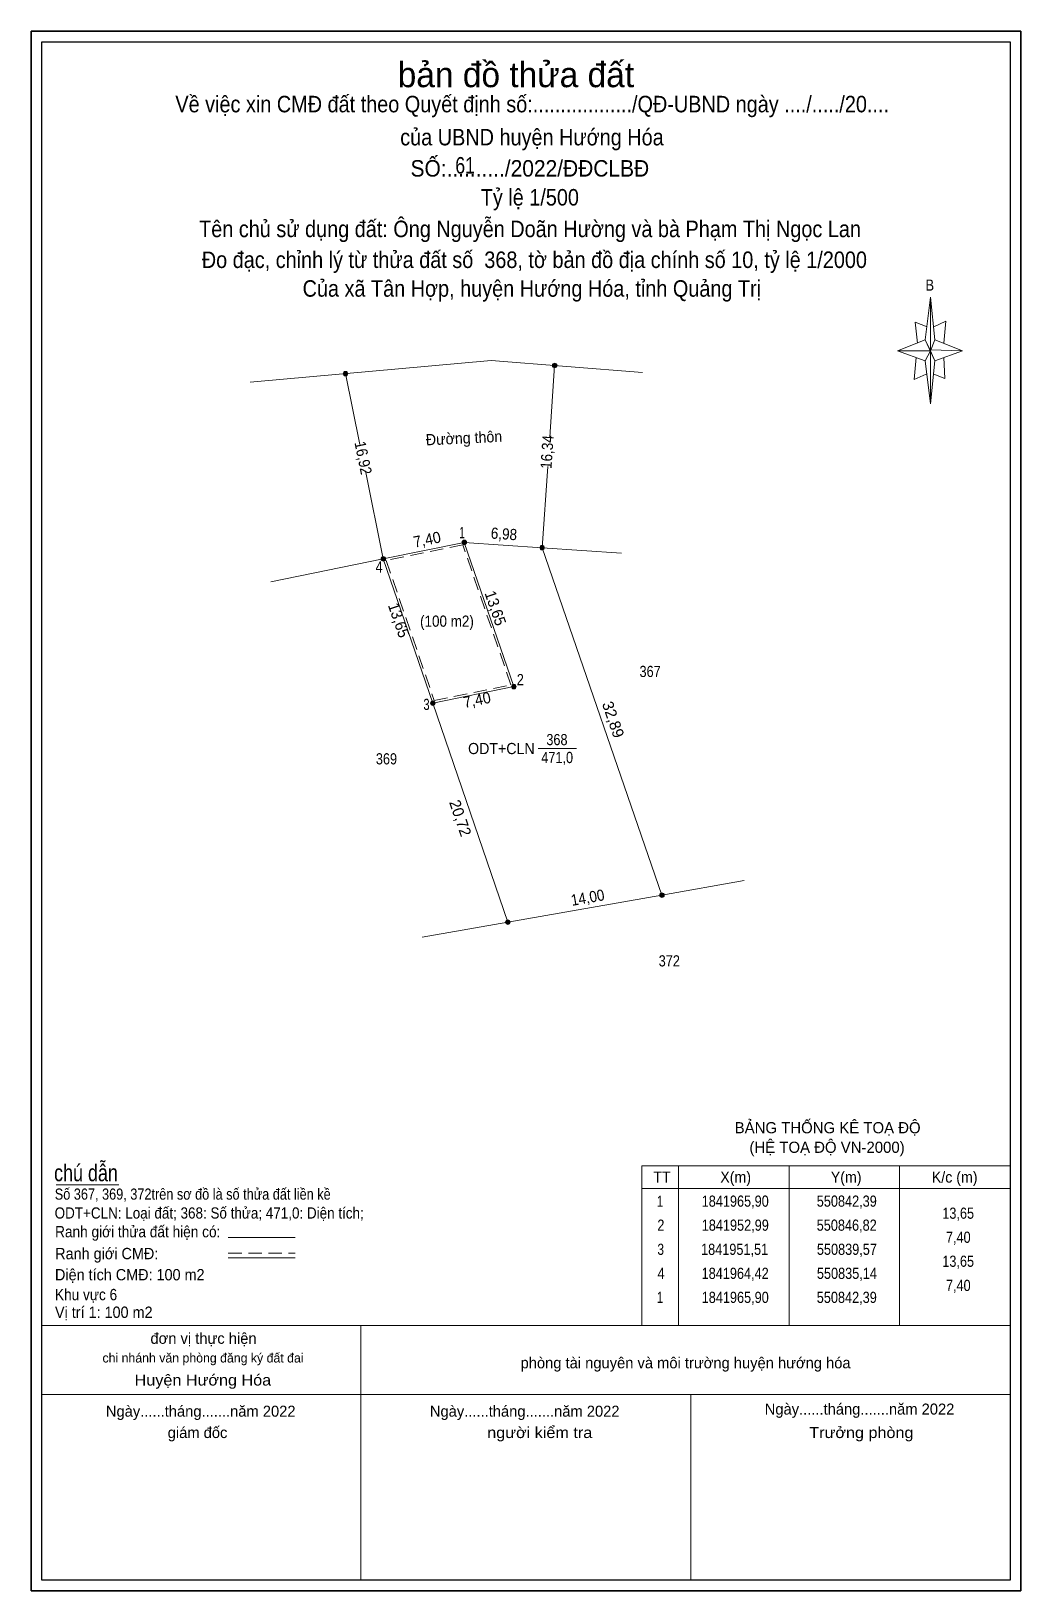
# Model space of a CAD drawing. Header units: metres. Extents: x 550804 to 550892, y 1841872 to 1842012.
import ezdxf
from ezdxf.enums import TextEntityAlignment as Align

# ---------------------------------------------------------------- set-up
doc = ezdxf.new("R2010")
doc.units = ezdxf.units.M
doc.header["$LTSCALE"] = 0.4
doc.linetypes.add('MEDIUM_DASHED', pattern=[4.5, 3, -1.5])
for name, color, linetype in [('1', 7, 'Continuous'), ('17', 7, 'Continuous'), ('2', 7, 'Continuous')]:
    doc.layers.add(name, color=color, linetype=linetype)
for name, color, linetype, lineweight in [('10', 7, 'Continuous', 13), ('13', 7, 'Continuous', 13), ('16', 7, 'MEDIUM_DASHED', 13), ('18', 7, 'Continuous', 13), ('22', 7, 'Continuous', 13), ('4', 7, 'Continuous', 13), ('5', 7, 'Continuous', 13), ('59', 7, 'Continuous', 13)]:
    doc.layers.add(name, color=color, linetype=linetype, lineweight=lineweight)

msp = doc.modelspace()

# ---------------------------------------------------------------- hatches: boundary and pattern name
at = {"layer": '10'}
for points in [[(550849.55, 1841965.42, 1), (550849.15, 1841965.42, 1)], [(550860.28, 1841934.33, 1), (550859.88, 1841934.33, 1)], [(550846.49, 1841931.91, 1), (550846.09, 1841931.91, 1)]]:
    msp.add_hatch(color=256, dxfattribs=at).paths.add_polyline_path(points)
at = {"layer": '18'}
for points in [[(550850.6743, 1841981.7227, 1), (550850.2743, 1841981.7227, 1)], [(550831.9564, 1841980.9951, 1), (550831.5564, 1841980.9951, 1)], [(550842.59, 1841965.9, 1), (550842.19, 1841965.9, 1)], [(550842.59, 1841965.9, 1), (550842.19, 1841965.9, 1)], [(550842.59, 1841965.9, 1), (550842.19, 1841965.9, 1)], [(550835.34, 1841964.42, 1), (550834.94, 1841964.42, 1)], [(550847.0183, 1841952.9883, 1), (550846.6183, 1841952.9883, 1)], [(550847.0183, 1841952.9883, 1), (550846.6183, 1841952.9883, 1)], [(550839.7683, 1841951.5083, 1), (550839.3683, 1841951.5083, 1)], [(550839.7683, 1841951.5083, 1), (550839.3683, 1841951.5083, 1)], [(550839.7683, 1841951.5083, 1), (550839.3683, 1841951.5083, 1)]]:
    msp.add_hatch(color=256, dxfattribs=at).paths.add_polyline_path(points)

# ---------------------------------------------------------------- linework, layer by layer
at = {"layer": '10'}
msp.add_lwpolyline([(550846.82, 1841952.99), (550842.39, 1841965.9), (550835.14, 1841964.42), (550839.57, 1841951.51)], close=True, dxfattribs=at)
msp.add_lwpolyline([(550842.39, 1841965.9), (550849.35, 1841965.42), (550860.08, 1841934.33), (550846.29, 1841931.91), (550839.57, 1841951.51)], dxfattribs=at)
for centre in [(550849.35, 1841965.42), (550860.08, 1841934.33), (550846.29, 1841931.91)]:
    msp.add_circle(centre, 0.2, dxfattribs=at)
at = {"layer": '13'}
msp.add_line((550848.99, 1841947.45), (550852.42, 1841947.45), dxfattribs=at)
at = {"layer": '16'}
msp.add_lwpolyline([(550846.56, 1841953.14), (550842.26, 1841965.67), (550835.4, 1841964.27), (550839.7, 1841951.74)], close=True, dxfattribs=at)
at = {"layer": '18'}
for centre in [(550850.4743, 1841981.7227), (550831.7564, 1841980.9951), (550842.39, 1841965.9), (550842.39, 1841965.9), (550842.39, 1841965.9), (550835.14, 1841964.42), (550846.8183, 1841952.9883), (550846.8183, 1841952.9883), (550839.5683, 1841951.5083), (550839.5683, 1841951.5083), (550839.5683, 1841951.5083)]:
    msp.add_circle(centre, 0.2, dxfattribs=at)
at = {"layer": '22'}
for p, q in [((550883.63, 1841984.01), (550884.12, 1841987.85)), ((550883.63, 1841982.14), (550881.17, 1841983.03)), ((550884.51, 1841984.01), (550886.97, 1841983.03)), ((550884.51, 1841982.14), (550884.12, 1841978.3)), ((550885.3, 1841982.44), (550885.4, 1841980.57)), ((550885.4, 1841980.57), (550884.41, 1841980.96)), ((550805.85, 1841908.4), (550811.46, 1841908.4)), ((550821.26, 1841903.71), (550827.24, 1841903.71)), ((550821.26, 1841901.88), (550827.24, 1841901.88)), ((550804.58, 1841895.82), (550891.24, 1841895.82)), ((550833.14, 1841873.04), (550833.14, 1841895.77)), ((550804.58, 1841889.66), (550891.24, 1841889.66)), ((550862.66, 1841873.04), (550862.66, 1841889.66))]:
    msp.add_line(p, q, dxfattribs=at)
at = {"layer": '22', "linetype": 'MEDIUM_DASHED'}
msp.add_line((550821.26, 1841902.3), (550827.24, 1841902.3), dxfattribs=at)
at = {"layer": '22', "lineweight": 35}
msp.add_lwpolyline([(550803.62, 1842011.64), (550892.2, 1842011.64), (550892.2, 1841872.08), (550803.62, 1841872.08)], close=True, dxfattribs=at)
at = {"layer": '22', "lineweight": 25}
msp.add_lwpolyline([(550804.58, 1842010.68), (550891.24, 1842010.68), (550891.24, 1841873.04), (550804.58, 1841873.04)], close=True, dxfattribs=at)
at = {"layer": '22'}
for points in [[(550884.12, 1841987.85), (550884.51, 1841984.01), (550884.12, 1841983.03)], [(550884.12, 1841983.03), (550881.17, 1841983.03), (550883.63, 1841984.01), (550884.51, 1841982.14), (550886.97, 1841983.03), (550884.12, 1841983.13)], [(550884.12, 1841983.03), (550884.12, 1841978.3), (550883.63, 1841982.14)]]:
    msp.add_lwpolyline(points, close=True, dxfattribs=at)
for points in [[(550883.82, 1841985.19), (550882.74, 1841985.59), (550882.94, 1841983.72)], [(550884.41, 1841985.19), (550885.5, 1841985.69), (550885.3, 1841983.72)], [(550884.12, 1841983.03), (550883.63, 1841984.01), (550881.17, 1841983.03)], [(550884.12, 1841983.03), (550884.51, 1841982.14), (550886.97, 1841983.03)], [(550882.84, 1841982.44), (550882.64, 1841980.47), (550883.72, 1841980.96)]]:
    msp.add_lwpolyline(points, dxfattribs=at)
at = {"layer": '4'}
for p, q in [((550823.23, 1841980.22), (550844.79, 1841982.18)), ((550844.79, 1841982.18), (550858.34, 1841981.09)), ((550856.46, 1841964.93), (550849.35, 1841965.42)), ((550835.14, 1841964.42), (550825.06, 1841962.36)), ((550860.08, 1841934.33), (550867.44, 1841935.63)), ((550838.63, 1841930.56), (550846.29, 1841931.91))]:
    msp.add_line(p, q, dxfattribs=at)
at = {"layer": '5'}
for p, q in [((550850.47, 1841981.72), (550850.03, 1841975.32)), ((550831.76, 1841981), (550833.05, 1841974.66)), ((550833.53, 1841972.3), (550835.14, 1841964.42)), ((550849.85, 1841972.7), (550849.35, 1841965.42))]:
    msp.add_line(p, q, dxfattribs=at)
at = {"layer": '59'}
for p, q in [((550858.28, 1841910.12), (550891.24, 1841910.12)), ((550858.28, 1841910.12), (550858.28, 1841895.82)), ((550861.57, 1841910.12), (550861.57, 1841895.82)), ((550871.46, 1841910.12), (550871.46, 1841895.82)), ((550881.35, 1841910.12), (550881.35, 1841895.82)), ((550891.24, 1841910.12), (550891.24, 1841895.82)), ((550858.28, 1841908.08), (550891.24, 1841908.08)), ((550858.28, 1841895.82), (550891.24, 1841895.82))]:
    msp.add_line(p, q, dxfattribs=at)

# ---------------------------------------------------------------- texts
at = {"layer": '1', "width": 0.85}
msp.add_text('372', height=1, dxfattribs=at).set_placement((550860.735, 1841927.95), align=Align.CENTER)
at = {"layer": '13', "width": 0.85}
msp.add_text('368', height=1, dxfattribs=at).set_placement((550850.68, 1841947.75), align=Align.CENTER)
at = {"layer": '17'}
for s, rotation, width, p in [('7,40', 11.538, 0.95, (550839.15, 1841965.667)), ('6,98', 356.055, 0.9, (550845.9056, 1841966.161)), ('13,65', 288.93, 0.95, (550836.054, 1841958.7722)), ('13,65', 288.93, 0.95, (550844.704, 1841959.8522)), ('7,40', 11.538, 0.95, (550843.62, 1841951.317)), ('14,00', 9.953, 0.9, (550853.5136, 1841933.6274))]:
    msp.add_text(s, height=1, rotation=rotation, dxfattribs=dict(at, width=width)).set_placement(p, align=Align.CENTER)
for s, rotation, p in [('32,89', 289.041, (550855.2404, 1841949.8831)), ('20,72', 288.931, (550841.5591, 1841941.0672))]:
    msp.add_text(s, height=1, rotation=rotation, dxfattribs=at).set_placement(p, align=Align.CENTER)
at = {"layer": '18'}
for s, width, p in [('1', 0.7, (550842.19, 1841966.27)), ('4', 0.85, (550834.765, 1841963.2)), ('2', 0.85, (550847.4, 1841953.12)), ('3', 0.75, (550839.005, 1841950.9))]:
    msp.add_text(s, height=1, dxfattribs=dict(at, width=width)).set_placement(p, align=Align.CENTER)
at = {"layer": '2', "width": 0.95}
msp.add_text('ODT+CLN', height=1, dxfattribs=at).set_placement((550848.69, 1841946.95), align=Align.RIGHT)
at = {"layer": '22'}
for s, height, p in [('bản đồ thửa đất', 2.24, (550847.005, 1842006.63)), ('đơn vị thực hiện', 0.9842, (550819.045, 1841894.18)), ('chi nhánh văn phòng đăng ký đất đai', 0.8234, (550819, 1841892.51)), ('phòng tài nguyên và môi trường huyện hướng hóa', 0.9842, (550862.195, 1841891.99))]:
    msp.add_text(s, height=height, dxfattribs=at).set_placement(p, align=Align.CENTER)
for s, height, width, p in [('Về việc xin CMĐ đất theo Quyết định số:................../QĐ-UBND ngày ..../...../20.... ', 1.476, 0.9, (550848.71, 1842004.38)), ('của UBND huyện Hướng Hóa ', 1.476, 0.9, (550848.69, 1842001.42)), ('SỐ:........../2022/ĐĐCLBĐ', 1.476, 0.95, (550848.255, 1841998.63)), ('61', 1.476, 0.8, (550842.46, 1841998.9)), ('Tỷ lệ 1/500', 1.476, 0.9, (550848.255, 1841996.04)), ('Tên chủ sử dụng đất: Ông Nguyễn Doãn Hường và bà Phạm Thị Ngọc Lan', 1.476, 0.9, (550848.27, 1841993.21)), ('Đo đạc, chỉnh lý từ thửa đất số  368, tờ bản đồ địa chính số 10, tỷ lệ 1/2000', 1.476, 0.9, (550848.66, 1841990.45)), ('Của xã Tân Hợp, huyện Hướng Hóa, tỉnh Quảng Trị', 1.476, 0.9, (550848.435, 1841987.88)), ('B', 1, 0.85, (550884.055, 1841988.42)), ('Huyện Hướng Hóa', 0.9842, 1.1, (550818.99, 1841890.45))]:
    msp.add_text(s, height=height, dxfattribs=dict(at, width=width)).set_placement(p, align=Align.CENTER)
for s, p in [('BẢNG THỐNG KÊ TOẠ ĐỘ ', (550866.59, 1841913.02)), ('(HỆ TOẠ ĐỘ VN-2000)', (550867.91, 1841911.27))]:
    msp.add_text(s, height=1, dxfattribs=at).set_placement(p)
for s, height, width, p in [('chú dẫn', 1.5, 0.8, (550805.67, 1841908.73)), ('Số 367, 369, 372trên sơ đồ là số thửa đất liền kề', 1, 0.85, (550805.73, 1841907.08)), ('ODT+CLN: Loại đất; 368: Số thửa; 471,0: Diện tích;', 1, 0.9, (550805.72, 1841905.39)), ('Ranh giới thửa đất hiện có:', 1.015, 0.9, (550805.76, 1841903.71)), ('Ranh giới CMĐ:', 1.015, 0.95, (550805.77, 1841901.75)), ('Diện tích CMĐ: 100 m2', 1.014, 0.95, (550805.75, 1841899.86)), ('Khu vực 6', 1.014, 0.9, (550805.75, 1841898.08)), ('Vị trí 1: 100 m2', 1.014, 0.95, (550805.75, 1841896.5))]:
    msp.add_text(s, height=height, dxfattribs=dict(at, width=width)).set_placement(p)
for s, p in [('Ngày......tháng.......năm 2022', (550827.28, 1841887.66)), ('Ngày......tháng.......năm 2022', (550856.28, 1841887.66)), ('Ngày......tháng.......năm 2022', (550886.25, 1841887.85)), ('giám đốc', (550821.18, 1841885.75))]:
    msp.add_text(s, height=0.9842, dxfattribs=at).set_placement(p, align=Align.RIGHT)
at = {"layer": '22', "width": 1.1}
for s, p in [('người kiểm tra', (550853.84, 1841885.75)), ('Trưởng phòng', (550882.59, 1841885.75))]:
    msp.add_text(s, height=0.9842, dxfattribs=at).set_placement(p, align=Align.RIGHT)
at = {"layer": '4', "width": 0.95}
msp.add_text('Đường thôn', height=1, rotation=2.672, dxfattribs=at).set_placement((550842.3817, 1841974.7361), align=Align.CENTER)
at = {"layer": '4'}
for s, width, p in [('(100 m2)', 0.9, (550840.835, 1841958.35)), ('367', 0.85, (550859.02, 1841953.85)), ('369', 0.85, (550835.42, 1841946.03)), ('471,0', 0.85, (550850.7, 1841946.15))]:
    msp.add_text(s, height=1, dxfattribs=dict(at, width=width)).set_placement(p, align=Align.CENTER)
at = {"layer": '5', "width": 0.9}
for s, rotation, p in [('16,92', 281.538, (550832.8513, 1841973.355)), ('16,34', 86.055, (550850.2928, 1841973.9506))]:
    msp.add_text(s, height=1, rotation=rotation, dxfattribs=at).set_placement(p, align=Align.CENTER)
at = {"layer": '59'}
for s, width, p in [(' TT', 0.95, (550859.92, 1841908.6)), (' X(m)', 0.95, (550866.5, 1841908.6)), (' Y(m)', 0.95, (550876.39, 1841908.6)), ('K/c (m)', 0.95, (550886.28, 1841908.6)), (' 1', 0.75, (550859.77, 1841906.45)), (' 1841965,90', 0.85, (550866.48, 1841906.45)), (' 550842,39', 0.85, (550876.465, 1841906.45)), (' 13,65', 0.85, (550886.435, 1841905.37)), (' 2', 0.85, (550859.825, 1841904.3)), (' 1841952,99', 0.85, (550866.485, 1841904.3)), (' 550846,82', 0.85, (550876.46, 1841904.3)), (' 3', 0.8, (550859.82, 1841902.14)), (' 1841951,51', 0.85, (550866.425, 1841902.14)), (' 550839,57', 0.85, (550876.475, 1841902.14)), (' 7,40', 0.85, (550886.445, 1841903.22)), (' 13,65', 0.85, (550886.435, 1841901.07)), (' 4', 0.85, (550859.84, 1841899.99)), (' 1841964,42', 0.85, (550866.475, 1841899.99)), (' 550835,14', 0.85, (550876.475, 1841899.99)), (' 7,40', 0.85, (550886.445, 1841898.91)), (' 1', 0.75, (550859.77, 1841897.84)), (' 1841965,90', 0.85, (550866.48, 1841897.84)), (' 550842,39', 0.85, (550876.465, 1841897.84))]:
    msp.add_text(s, height=1, dxfattribs=dict(at, width=width)).set_placement(p, align=Align.CENTER)

doc.saveas('drawing.dxf')
